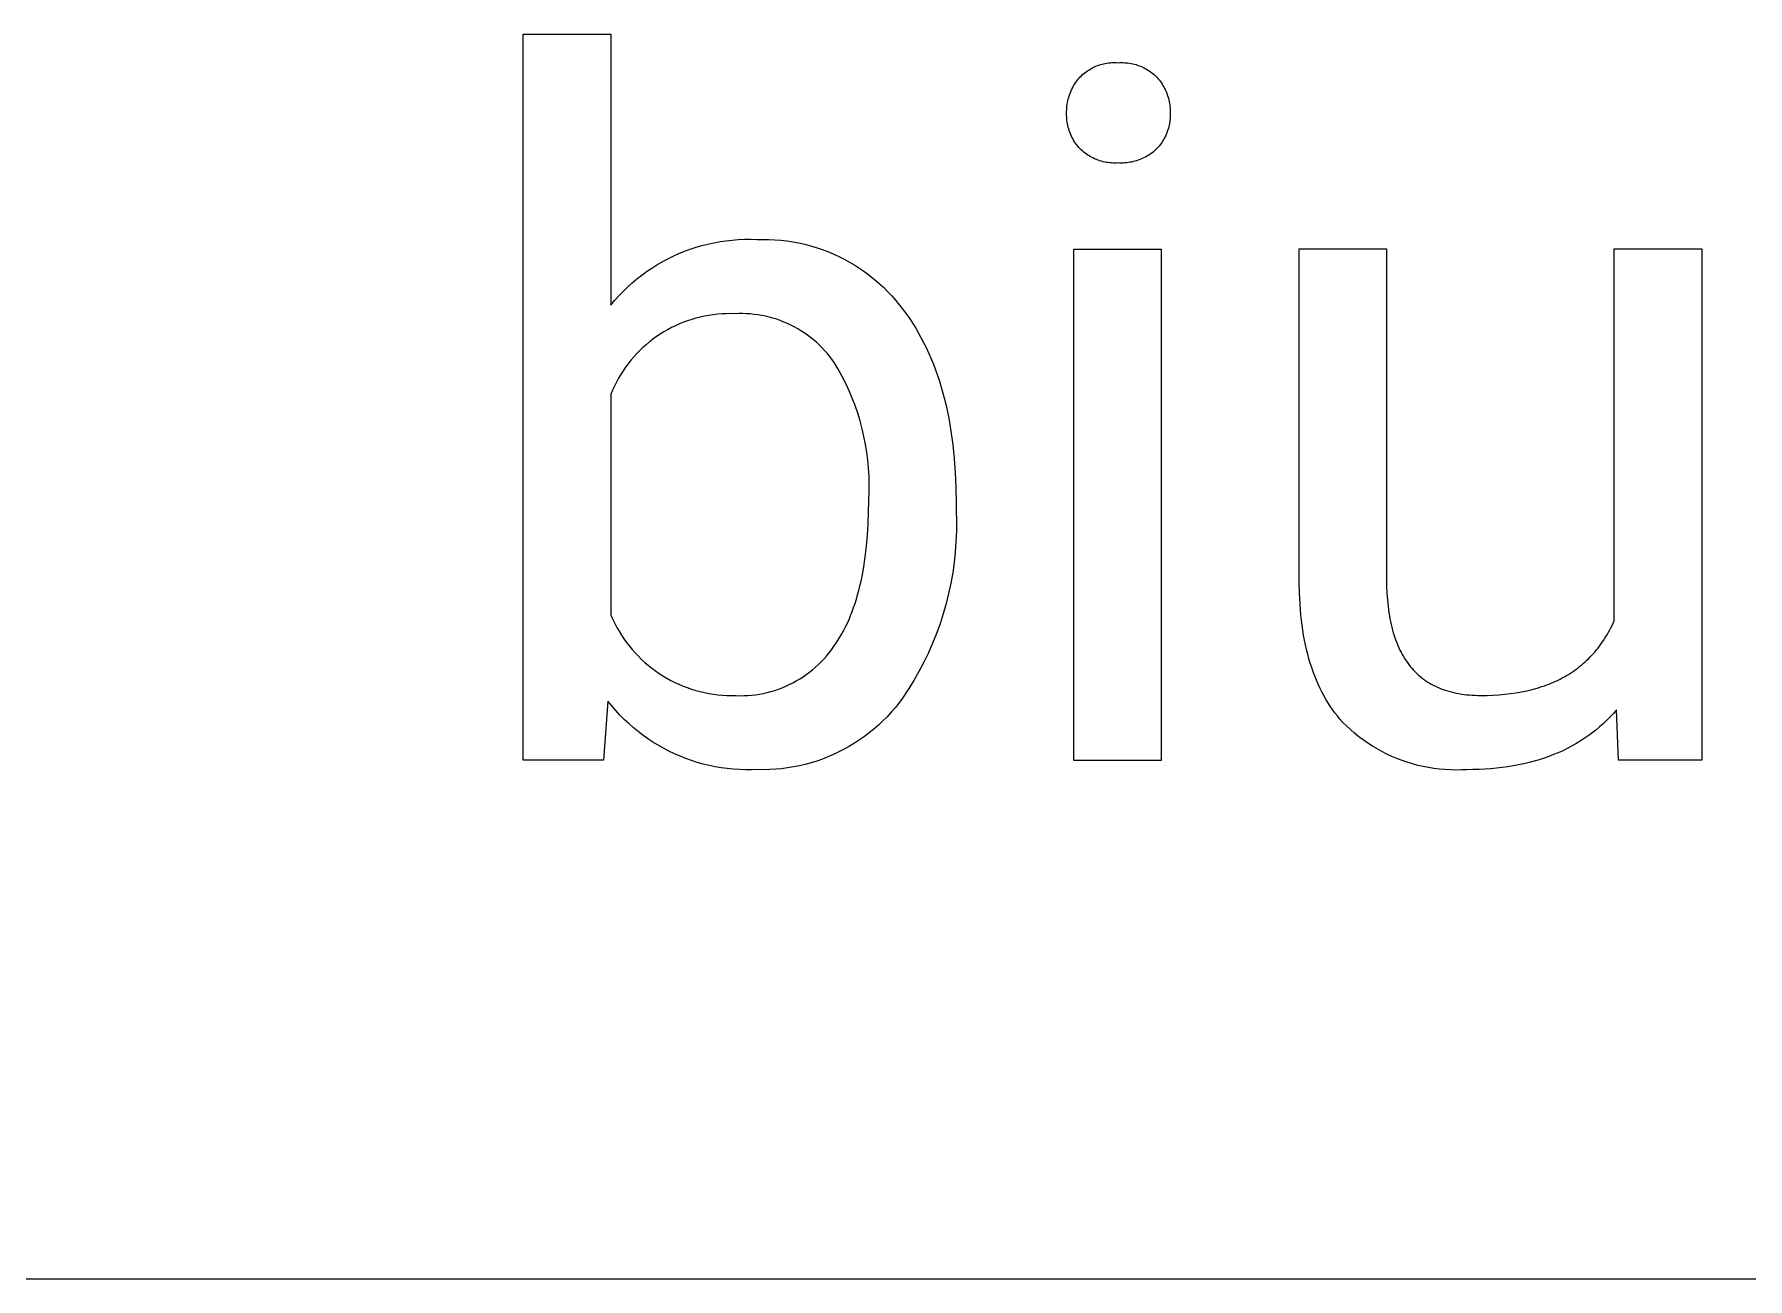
# Model space of a CAD drawing. Header units: millimetres. Extents: x -658 to 2773, y 81 to 2478.
# Drawn here: x 1633.2 to 1714.1, y 273.2 to 331.9 of the extents above; entities that cross this region are included whole.
import ezdxf

# ---------------------------------------------------------------- set-up
doc = ezdxf.new("R2010")
doc.units = ezdxf.units.MM
doc.header["$MEASUREMENT"] = 0
doc.layers.add('Domyślny', color=7, linetype='Continuous', true_color=0x000000)

msp = doc.modelspace()

# ---------------------------------------------------------------- linework, layer by layer
at = {"layer": 'Domyślny', "color": 18, "lineweight": 15, "true_color": 0x000000}
for p, q in [((1656.254, 297.657), (1656.254, 331.928)), ((1656.254, 331.928), (1660.389, 331.928)), ((1660.389, 331.928), (1660.389, 319.145)), ((1682.83, 330.153), (1682.892, 330.198)), ((1682.892, 330.198), (1682.956, 330.24)), ((1682.956, 330.24), (1683.021, 330.28)), ((1683.021, 330.28), (1683.088, 330.318)), ((1683.088, 330.318), (1683.156, 330.354)), ((1683.156, 330.354), (1683.225, 330.387)), ((1683.225, 330.387), (1683.296, 330.418)), ((1683.296, 330.418), (1683.367, 330.447)), ((1683.367, 330.447), (1683.439, 330.473)), ((1683.439, 330.473), (1683.512, 330.496)), ((1683.512, 330.496), (1683.586, 330.517)), ((1683.586, 330.517), (1683.661, 330.536)), ((1683.661, 330.536), (1683.736, 330.552)), ((1683.736, 330.552), (1683.811, 330.565)), ((1683.811, 330.565), (1683.887, 330.576)), ((1683.887, 330.576), (1683.964, 330.584)), ((1683.964, 330.584), (1684.04, 330.589)), ((1684.04, 330.589), (1684.117, 330.592)), ((1684.117, 330.592), (1684.194, 330.592)), ((1684.194, 330.592), (1684.27, 330.59)), ((1684.27, 330.59), (1684.347, 330.585)), ((1684.347, 330.585), (1684.424, 330.59)), ((1684.424, 330.59), (1684.502, 330.592)), ((1684.502, 330.592), (1684.579, 330.591)), ((1684.579, 330.591), (1684.657, 330.588)), ((1684.657, 330.588), (1684.734, 330.583)), ((1684.734, 330.583), (1684.811, 330.574)), ((1684.811, 330.574), (1684.888, 330.564)), ((1684.888, 330.564), (1684.964, 330.55)), ((1684.964, 330.55), (1685.04, 330.534)), ((1685.04, 330.534), (1685.116, 330.516)), ((1685.116, 330.516), (1685.19, 330.495)), ((1685.19, 330.495), (1685.264, 330.471)), ((1685.264, 330.471), (1685.337, 330.445)), ((1685.337, 330.445), (1685.409, 330.417)), ((1685.409, 330.417), (1685.48, 330.386)), ((1685.48, 330.386), (1685.55, 330.353)), ((1685.55, 330.353), (1685.619, 330.317)), ((1685.619, 330.317), (1685.687, 330.279)), ((1685.687, 330.279), (1685.753, 330.239)), ((1685.753, 330.239), (1685.818, 330.197)), ((1685.818, 330.197), (1685.882, 330.152)), ((1682.165, 329.341), (1682.204, 329.416)), ((1682.204, 329.416), (1682.245, 329.49)), ((1682.245, 329.49), (1682.289, 329.562)), ((1682.289, 329.562), (1682.335, 329.633)), ((1682.335, 329.633), (1682.383, 329.702)), ((1682.383, 329.702), (1682.434, 329.77)), ((1682.434, 329.77), (1682.487, 329.836)), ((1682.487, 329.836), (1682.542, 329.899)), ((1682.542, 329.899), (1682.596, 329.954)), ((1682.596, 329.954), (1682.652, 330.007)), ((1682.652, 330.007), (1682.709, 330.058)), ((1682.709, 330.058), (1682.769, 330.106)), ((1682.769, 330.106), (1682.83, 330.153)), ((1685.882, 330.152), (1685.944, 330.106)), ((1685.944, 330.106), (1686.004, 330.057)), ((1686.004, 330.057), (1686.063, 330.006)), ((1686.063, 330.006), (1686.12, 329.954)), ((1686.12, 329.954), (1686.175, 329.899)), ((1686.175, 329.899), (1686.228, 329.839)), ((1686.228, 329.839), (1686.28, 329.776)), ((1686.28, 329.776), (1686.329, 329.712)), ((1686.329, 329.712), (1686.376, 329.646)), ((1686.376, 329.646), (1686.421, 329.579)), ((1686.421, 329.579), (1686.464, 329.51)), ((1686.464, 329.51), (1686.504, 329.44)), ((1686.504, 329.44), (1686.542, 329.369)), ((1686.542, 329.369), (1686.577, 329.296)), ((1681.929, 328.534), (1681.94, 328.618)), ((1681.94, 328.618), (1681.954, 328.702)), ((1681.954, 328.702), (1681.971, 328.784)), ((1681.971, 328.784), (1681.99, 328.866)), ((1681.99, 328.866), (1682.013, 328.948)), ((1682.013, 328.948), (1682.038, 329.029)), ((1682.038, 329.029), (1682.066, 329.108)), ((1682.066, 329.108), (1682.096, 329.187)), ((1682.096, 329.187), (1682.13, 329.265)), ((1682.13, 329.265), (1682.165, 329.341)), ((1686.577, 329.296), (1686.61, 329.222)), ((1686.61, 329.222), (1686.641, 329.147)), ((1686.641, 329.147), (1686.669, 329.072)), ((1686.669, 329.072), (1686.694, 328.995)), ((1686.694, 328.995), (1686.717, 328.917)), ((1686.717, 328.917), (1686.737, 328.839)), ((1686.737, 328.839), (1686.755, 328.76)), ((1686.755, 328.76), (1686.77, 328.681)), ((1686.77, 328.681), (1686.782, 328.601)), ((1686.782, 328.601), (1686.792, 328.52)), ((1681.913, 328.282), (1681.916, 328.366)), ((1681.914, 328.197), (1681.913, 328.282)), ((1681.913, 328.114), (1681.914, 328.197)), ((1681.916, 328.031), (1681.913, 328.114)), ((1681.916, 328.366), (1681.921, 328.45)), ((1681.921, 327.948), (1681.916, 328.031)), ((1681.921, 328.45), (1681.929, 328.534)), ((1681.929, 327.866), (1681.921, 327.948)), ((1681.94, 327.783), (1681.929, 327.866)), ((1681.954, 327.702), (1681.94, 327.783)), ((1686.782, 327.801), (1686.77, 327.722)), ((1686.792, 327.88), (1686.782, 327.801)), ((1686.792, 328.52), (1686.799, 328.44)), ((1686.799, 327.959), (1686.792, 327.88)), ((1686.799, 328.44), (1686.803, 328.359)), ((1686.803, 328.038), (1686.799, 327.959)), ((1686.803, 328.359), (1686.804, 328.278)), ((1686.804, 328.278), (1686.803, 328.197)), ((1686.803, 328.197), (1686.804, 328.118)), ((1686.804, 328.118), (1686.803, 328.038)), ((1681.971, 327.62), (1681.954, 327.702)), ((1681.99, 327.54), (1681.971, 327.62)), ((1682.013, 327.46), (1681.99, 327.54)), ((1682.038, 327.38), (1682.013, 327.46)), ((1682.066, 327.302), (1682.038, 327.38)), ((1682.097, 327.225), (1682.066, 327.302)), ((1682.13, 327.149), (1682.097, 327.225)), ((1682.166, 327.074), (1682.13, 327.149)), ((1682.204, 327.001), (1682.166, 327.074)), ((1682.245, 326.928), (1682.204, 327.001)), ((1682.289, 326.858), (1682.245, 326.928)), ((1686.503, 326.977), (1686.463, 326.908)), ((1686.541, 327.047), (1686.503, 326.977)), ((1686.577, 327.118), (1686.541, 327.047)), ((1686.61, 327.19), (1686.577, 327.118)), ((1686.64, 327.264), (1686.61, 327.19)), ((1686.668, 327.338), (1686.64, 327.264)), ((1686.694, 327.414), (1686.668, 327.338)), ((1686.717, 327.49), (1686.694, 327.414)), ((1686.737, 327.567), (1686.717, 327.49)), ((1686.755, 327.644), (1686.737, 327.567)), ((1686.77, 327.722), (1686.755, 327.644)), ((1682.335, 326.789), (1682.289, 326.858)), ((1682.383, 326.721), (1682.335, 326.789)), ((1682.434, 326.655), (1682.383, 326.721)), ((1682.487, 326.591), (1682.434, 326.655)), ((1682.542, 326.529), (1682.487, 326.591)), ((1682.599, 326.474), (1682.542, 326.529)), ((1682.658, 326.421), (1682.599, 326.474)), ((1682.719, 326.369), (1682.658, 326.421)), ((1682.781, 326.32), (1682.719, 326.369)), ((1682.845, 326.273), (1682.781, 326.32)), ((1682.911, 326.228), (1682.845, 326.273)), ((1682.978, 326.186), (1682.911, 326.228)), ((1683.047, 326.146), (1682.978, 326.186)), ((1683.117, 326.108), (1683.047, 326.146)), ((1685.661, 326.147), (1685.59, 326.109)), ((1685.731, 326.187), (1685.661, 326.147)), ((1685.799, 326.229), (1685.731, 326.187)), ((1685.866, 326.274), (1685.799, 326.229)), ((1685.931, 326.321), (1685.866, 326.274)), ((1685.995, 326.37), (1685.931, 326.321)), ((1686.056, 326.421), (1685.995, 326.37)), ((1686.117, 326.474), (1686.056, 326.421)), ((1686.175, 326.529), (1686.117, 326.474)), ((1686.228, 326.588), (1686.175, 326.529)), ((1686.279, 326.649), (1686.228, 326.588)), ((1686.329, 326.712), (1686.279, 326.649)), ((1686.376, 326.776), (1686.329, 326.712)), ((1686.421, 326.841), (1686.376, 326.776)), ((1686.463, 326.908), (1686.421, 326.841)), ((1683.188, 326.073), (1683.117, 326.108)), ((1683.26, 326.04), (1683.188, 326.073)), ((1683.334, 326.009), (1683.26, 326.04)), ((1683.408, 325.982), (1683.334, 326.009)), ((1683.484, 325.956), (1683.408, 325.982)), ((1683.56, 325.934), (1683.484, 325.956)), ((1683.637, 325.914), (1683.56, 325.934)), ((1683.714, 325.897), (1683.637, 325.914)), ((1683.793, 325.882), (1683.714, 325.897)), ((1683.871, 325.87), (1683.793, 325.882)), ((1683.95, 325.861), (1683.871, 325.87)), ((1684.029, 325.854), (1683.95, 325.861)), ((1684.109, 325.85), (1684.029, 325.854)), ((1684.188, 325.849), (1684.109, 325.85)), ((1684.268, 325.851), (1684.188, 325.849)), ((1684.347, 325.855), (1684.268, 325.851)), ((1684.427, 325.851), (1684.347, 325.855)), ((1684.507, 325.85), (1684.427, 325.851)), ((1684.588, 325.851), (1684.507, 325.85)), ((1684.668, 325.855), (1684.588, 325.851)), ((1684.748, 325.862), (1684.668, 325.855)), ((1684.828, 325.871), (1684.748, 325.862)), ((1684.907, 325.883), (1684.828, 325.871)), ((1684.986, 325.898), (1684.907, 325.883)), ((1685.064, 325.915), (1684.986, 325.898)), ((1685.142, 325.935), (1685.064, 325.915)), ((1685.219, 325.958), (1685.142, 325.935)), ((1685.295, 325.983), (1685.219, 325.958)), ((1685.371, 326.011), (1685.295, 325.983)), ((1685.445, 326.041), (1685.371, 326.011)), ((1685.518, 326.074), (1685.445, 326.041)), ((1685.59, 326.109), (1685.518, 326.074)), ((1664.973, 322.027), (1665.257, 322.088)), ((1665.257, 322.088), (1665.543, 322.14)), ((1665.543, 322.14), (1665.83, 322.182)), ((1665.83, 322.182), (1666.118, 322.214)), ((1666.118, 322.214), (1666.408, 322.236)), ((1666.408, 322.236), (1666.697, 322.248)), ((1666.697, 322.248), (1666.988, 322.249)), ((1666.988, 322.249), (1667.278, 322.241)), ((1667.278, 322.241), (1667.563, 322.247)), ((1667.563, 322.247), (1667.848, 322.243)), ((1667.848, 322.243), (1668.134, 322.23)), ((1668.134, 322.23), (1668.418, 322.206)), ((1668.418, 322.206), (1668.701, 322.173)), ((1668.701, 322.173), (1668.983, 322.13)), ((1668.983, 322.13), (1669.264, 322.076)), ((1669.264, 322.076), (1669.542, 322.014)), ((1662.816, 321.189), (1663.072, 321.326)), ((1663.072, 321.326), (1663.332, 321.454)), ((1663.332, 321.454), (1663.597, 321.573)), ((1663.597, 321.573), (1663.866, 321.683)), ((1663.866, 321.683), (1664.138, 321.783)), ((1664.138, 321.783), (1664.414, 321.874)), ((1664.414, 321.874), (1664.692, 321.955)), ((1664.692, 321.955), (1664.973, 322.027)), ((1669.542, 322.014), (1669.818, 321.941)), ((1669.818, 321.941), (1670.092, 321.859)), ((1670.092, 321.859), (1670.362, 321.768)), ((1670.362, 321.768), (1670.629, 321.667)), ((1670.629, 321.667), (1670.892, 321.557)), ((1670.892, 321.557), (1671.152, 321.438)), ((1671.152, 321.438), (1671.407, 321.31)), ((1671.407, 321.31), (1671.657, 321.173)), ((1682.256, 297.65), (1682.256, 321.789)), ((1682.256, 321.789), (1686.38, 321.789)), ((1686.38, 321.789), (1686.38, 297.65)), ((1692.899, 306.086), (1692.899, 321.793)), ((1692.899, 321.793), (1697.023, 321.793)), ((1697.023, 321.793), (1697.023, 306.2)), ((1707.772, 304.235), (1707.772, 321.793)), ((1707.772, 321.793), (1711.908, 321.793)), ((1711.908, 321.793), (1711.908, 297.655)), ((1661.617, 320.376), (1661.845, 320.555)), ((1661.845, 320.555), (1662.079, 320.726)), ((1662.079, 320.726), (1662.319, 320.889)), ((1662.319, 320.889), (1662.565, 321.043)), ((1662.565, 321.043), (1662.816, 321.189)), ((1671.657, 321.173), (1671.903, 321.028)), ((1671.903, 321.028), (1672.143, 320.874)), ((1672.143, 320.874), (1672.378, 320.712)), ((1672.378, 320.712), (1672.607, 320.542)), ((1672.607, 320.542), (1672.83, 320.364)), ((1660.77, 319.583), (1660.971, 319.792)), ((1660.971, 319.792), (1661.179, 319.994)), ((1661.179, 319.994), (1661.395, 320.189)), ((1661.395, 320.189), (1661.617, 320.376)), ((1672.83, 320.364), (1673.047, 320.178)), ((1673.047, 320.178), (1673.257, 319.985)), ((1673.257, 319.985), (1673.461, 319.785)), ((1673.461, 319.785), (1673.657, 319.578)), ((1660.389, 319.145), (1660.576, 319.368)), ((1660.576, 319.368), (1660.77, 319.583)), ((1673.657, 319.578), (1673.846, 319.364)), ((1673.846, 319.364), (1674.027, 319.143)), ((1674.027, 319.143), (1674.201, 318.917)), ((1674.201, 318.917), (1674.354, 318.708)), ((1663.253, 318.079), (1663.071, 317.982)), ((1663.439, 318.17), (1663.253, 318.079)), ((1663.628, 318.255), (1663.439, 318.17)), ((1663.819, 318.332), (1663.628, 318.255)), ((1664.013, 318.404), (1663.819, 318.332)), ((1664.21, 318.468), (1664.013, 318.404)), ((1664.408, 318.526), (1664.21, 318.468)), ((1664.608, 318.577), (1664.408, 318.526)), ((1664.81, 318.621), (1664.608, 318.577)), ((1665.014, 318.658), (1664.81, 318.621)), ((1665.218, 318.689), (1665.014, 318.658)), ((1665.424, 318.712), (1665.218, 318.689)), ((1665.63, 318.728), (1665.424, 318.712)), ((1665.836, 318.737), (1665.63, 318.728)), ((1666.043, 318.739), (1665.836, 318.737)), ((1666.25, 318.734), (1666.043, 318.739)), ((1666.431, 318.741), (1666.25, 318.734)), ((1666.613, 318.741), (1666.431, 318.741)), ((1666.794, 318.736), (1666.613, 318.741)), ((1666.976, 318.724), (1666.794, 318.736)), ((1667.156, 318.706), (1666.976, 318.724)), ((1667.336, 318.682), (1667.156, 318.706)), ((1667.516, 318.652), (1667.336, 318.682)), ((1667.694, 318.616), (1667.516, 318.652)), ((1667.87, 318.573), (1667.694, 318.616)), ((1668.045, 318.525), (1667.87, 318.573)), ((1668.219, 318.471), (1668.045, 318.525)), ((1668.39, 318.411), (1668.219, 318.471)), ((1668.559, 318.345), (1668.39, 318.411)), ((1668.726, 318.274), (1668.559, 318.345)), ((1668.891, 318.196), (1668.726, 318.274)), ((1669.053, 318.114), (1668.891, 318.196)), ((1669.211, 318.026), (1669.053, 318.114)), ((1674.354, 318.708), (1674.503, 318.493)), ((1674.503, 318.493), (1674.647, 318.275)), ((1674.647, 318.275), (1674.786, 318.051)), ((1674.786, 318.051), (1674.92, 317.822)), ((1662.055, 317.274), (1661.901, 317.137)), ((1662.214, 317.407), (1662.055, 317.274)), ((1662.377, 317.533), (1662.214, 317.407)), ((1662.545, 317.654), (1662.377, 317.533)), ((1662.716, 317.77), (1662.545, 317.654)), ((1662.892, 317.879), (1662.716, 317.77)), ((1663.071, 317.982), (1662.892, 317.879)), ((1669.367, 317.932), (1669.211, 318.026)), ((1669.52, 317.833), (1669.367, 317.932)), ((1669.669, 317.729), (1669.52, 317.833)), ((1669.814, 317.62), (1669.669, 317.729)), ((1669.956, 317.507), (1669.814, 317.62)), ((1670.093, 317.388), (1669.956, 317.507)), ((1670.227, 317.265), (1670.093, 317.388)), ((1670.356, 317.137), (1670.227, 317.265)), ((1674.92, 317.822), (1675.05, 317.589)), ((1675.05, 317.589), (1675.174, 317.35)), ((1675.174, 317.35), (1675.293, 317.107)), ((1661.333, 316.536), (1661.205, 316.374)), ((1661.467, 316.693), (1661.333, 316.536)), ((1661.607, 316.846), (1661.467, 316.693)), ((1661.751, 316.994), (1661.607, 316.846)), ((1661.901, 317.137), (1661.751, 316.994)), ((1670.481, 317.006), (1670.356, 317.137)), ((1670.601, 316.869), (1670.481, 317.006)), ((1670.717, 316.729), (1670.601, 316.869)), ((1670.828, 316.585), (1670.717, 316.729)), ((1670.933, 316.438), (1670.828, 316.585)), ((1671.127, 316.112), (1670.933, 316.438)), ((1675.293, 317.107), (1675.408, 316.859)), ((1675.408, 316.859), (1675.517, 316.606)), ((1675.517, 316.606), (1675.622, 316.348)), ((1660.748, 315.686), (1660.649, 315.504)), ((1660.853, 315.864), (1660.748, 315.686)), ((1660.964, 316.038), (1660.853, 315.864)), ((1661.082, 316.208), (1660.964, 316.038)), ((1661.205, 316.374), (1661.082, 316.208)), ((1671.31, 315.78), (1671.127, 316.112)), ((1671.481, 315.442), (1671.31, 315.78)), ((1675.622, 316.348), (1675.721, 316.085)), ((1675.721, 316.085), (1675.816, 315.817)), ((1675.816, 315.817), (1675.906, 315.545)), ((1660.469, 315.132), (1660.389, 314.941)), ((1660.389, 314.941), (1660.389, 304.5)), ((1660.556, 315.32), (1660.469, 315.132)), ((1660.649, 315.504), (1660.556, 315.32)), ((1671.641, 315.099), (1671.481, 315.442)), ((1671.789, 314.75), (1671.641, 315.099)), ((1675.906, 315.545), (1675.991, 315.268)), ((1675.991, 315.268), (1676.071, 314.985)), ((1676.071, 314.985), (1676.146, 314.698)), ((1671.924, 314.396), (1671.789, 314.75)), ((1672.048, 314.037), (1671.924, 314.396)), ((1672.159, 313.675), (1672.048, 314.037)), ((1676.146, 314.698), (1676.217, 314.407)), ((1676.217, 314.407), (1676.282, 314.11)), ((1676.282, 314.11), (1676.343, 313.808)), ((1672.257, 313.309), (1672.159, 313.675)), ((1672.343, 312.94), (1672.257, 313.309)), ((1676.343, 313.808), (1676.398, 313.502)), ((1676.398, 313.502), (1676.449, 313.191)), ((1676.449, 313.191), (1676.536, 312.553)), ((1672.416, 312.568), (1672.343, 312.94)), ((1672.477, 312.194), (1672.416, 312.568)), ((1676.536, 312.553), (1676.604, 311.897)), ((1672.524, 311.818), (1672.477, 312.194)), ((1672.559, 311.441), (1672.524, 311.818)), ((1676.604, 311.897), (1676.652, 311.221)), ((1672.58, 311.063), (1672.559, 311.441)), ((1672.589, 310.684), (1672.58, 311.063)), ((1676.652, 311.221), (1676.681, 310.526)), ((1672.567, 309.926), (1672.584, 310.305)), ((1672.584, 310.305), (1672.589, 310.684)), ((1676.681, 310.526), (1676.691, 309.812)), ((1672.541, 308.806), (1672.56, 309.357)), ((1672.56, 309.357), (1672.567, 309.926)), ((1676.691, 309.812), (1676.691, 309.458)), ((1676.691, 309.458), (1676.707, 308.963)), ((1672.509, 308.274), (1672.541, 308.806)), ((1676.706, 308.469), (1676.688, 307.974)), ((1676.707, 308.963), (1676.706, 308.469)), ((1672.406, 307.265), (1672.464, 307.76)), ((1672.464, 307.76), (1672.509, 308.274)), ((1676.688, 307.974), (1676.652, 307.481)), ((1672.251, 306.329), (1672.335, 306.788)), ((1672.335, 306.788), (1672.406, 307.265)), ((1676.6, 306.989), (1676.531, 306.499)), ((1676.652, 307.481), (1676.6, 306.989)), ((1672.154, 305.888), (1672.204, 306.106)), ((1672.204, 306.106), (1672.251, 306.329)), ((1676.445, 306.012), (1676.342, 305.528)), ((1676.531, 306.499), (1676.445, 306.012)), ((1692.909, 305.546), (1692.899, 306.086)), ((1697.023, 306.2), (1697.027, 305.862)), ((1671.922, 305.061), (1671.985, 305.261)), ((1671.985, 305.261), (1672.044, 305.465)), ((1672.044, 305.465), (1672.101, 305.674)), ((1672.101, 305.674), (1672.154, 305.888)), ((1676.342, 305.528), (1676.223, 305.048)), ((1692.935, 305.023), (1692.909, 305.546)), ((1697.027, 305.862), (1697.04, 305.536)), ((1697.04, 305.536), (1697.062, 305.22)), ((1697.062, 305.22), (1697.093, 304.915)), ((1660.389, 304.5), (1660.476, 304.306)), ((1660.476, 304.306), (1660.57, 304.114)), ((1671.557, 304.13), (1671.637, 304.307)), ((1671.637, 304.307), (1671.713, 304.489)), ((1671.713, 304.489), (1671.786, 304.675)), ((1671.786, 304.675), (1671.855, 304.866)), ((1671.855, 304.866), (1671.922, 305.061)), ((1676.087, 304.573), (1675.935, 304.102)), ((1676.223, 305.048), (1676.087, 304.573)), ((1692.976, 304.516), (1692.935, 305.023)), ((1693.003, 304.27), (1692.976, 304.516)), ((1697.093, 304.915), (1697.132, 304.62)), ((1697.132, 304.62), (1697.155, 304.477)), ((1697.155, 304.477), (1697.18, 304.336)), ((1697.18, 304.336), (1697.208, 304.198)), ((1660.57, 304.114), (1660.67, 303.926)), ((1660.67, 303.926), (1660.776, 303.742)), ((1660.776, 303.742), (1660.889, 303.561)), ((1660.889, 303.561), (1661.007, 303.384)), ((1671.112, 303.311), (1671.207, 303.466)), ((1671.207, 303.466), (1671.3, 303.625)), ((1671.3, 303.625), (1671.389, 303.789)), ((1671.389, 303.789), (1671.475, 303.957)), ((1671.475, 303.957), (1671.557, 304.13)), ((1675.766, 303.637), (1675.582, 303.178)), ((1675.935, 304.102), (1675.766, 303.637)), ((1693.034, 304.027), (1693.003, 304.27)), ((1693.068, 303.789), (1693.034, 304.027)), ((1693.107, 303.554), (1693.068, 303.789)), ((1693.149, 303.324), (1693.107, 303.554)), ((1697.208, 304.198), (1697.237, 304.063)), ((1697.237, 304.063), (1697.269, 303.931)), ((1697.269, 303.931), (1697.303, 303.801)), ((1697.303, 303.801), (1697.339, 303.674)), ((1697.339, 303.674), (1697.377, 303.549)), ((1697.377, 303.549), (1697.418, 303.427)), ((1707.333, 303.411), (1707.394, 303.508)), ((1707.394, 303.508), (1707.452, 303.607)), ((1707.452, 303.607), (1707.51, 303.707)), ((1707.51, 303.707), (1707.565, 303.809)), ((1707.565, 303.809), (1707.619, 303.913)), ((1707.619, 303.913), (1707.672, 304.019)), ((1707.672, 304.019), (1707.723, 304.126)), ((1707.723, 304.126), (1707.772, 304.235)), ((1661.007, 303.384), (1661.132, 303.212)), ((1661.132, 303.212), (1661.263, 303.044)), ((1661.263, 303.044), (1661.399, 302.88)), ((1661.399, 302.88), (1661.54, 302.721)), ((1661.54, 302.721), (1661.687, 302.567)), ((1670.571, 302.573), (1670.689, 302.716)), ((1670.689, 302.716), (1670.803, 302.864)), ((1670.803, 302.864), (1670.91, 303.015)), ((1670.91, 303.015), (1671.013, 303.161)), ((1671.013, 303.161), (1671.112, 303.311)), ((1675.382, 302.726), (1675.166, 302.28)), ((1675.582, 303.178), (1675.382, 302.726)), ((1693.195, 303.099), (1693.149, 303.324)), ((1693.246, 302.877), (1693.195, 303.099)), ((1693.3, 302.659), (1693.246, 302.877)), ((1693.358, 302.446), (1693.3, 302.659)), ((1697.418, 303.427), (1697.46, 303.308)), ((1697.46, 303.308), (1697.505, 303.192)), ((1697.505, 303.192), (1697.552, 303.078)), ((1697.552, 303.078), (1697.601, 302.967)), ((1697.601, 302.967), (1697.652, 302.858)), ((1697.652, 302.858), (1697.706, 302.753)), ((1697.706, 302.753), (1697.761, 302.65)), ((1706.721, 302.616), (1706.795, 302.697)), ((1706.795, 302.697), (1706.868, 302.78)), ((1706.868, 302.78), (1706.939, 302.865)), ((1706.939, 302.865), (1707.009, 302.952)), ((1707.009, 302.952), (1707.077, 303.041)), ((1707.077, 303.041), (1707.143, 303.131)), ((1707.143, 303.131), (1707.208, 303.223)), ((1707.208, 303.223), (1707.271, 303.316)), ((1707.271, 303.316), (1707.333, 303.411)), ((1661.687, 302.567), (1661.839, 302.418)), ((1661.839, 302.418), (1661.996, 302.274)), ((1661.996, 302.274), (1662.158, 302.136)), ((1662.158, 302.136), (1662.325, 302.003)), ((1662.325, 302.003), (1662.496, 301.876)), ((1662.496, 301.876), (1662.671, 301.755)), ((1669.765, 301.807), (1669.91, 301.923)), ((1669.91, 301.923), (1670.051, 302.044)), ((1670.051, 302.044), (1670.188, 302.169)), ((1670.188, 302.169), (1670.32, 302.299)), ((1670.32, 302.299), (1670.448, 302.434)), ((1670.448, 302.434), (1670.571, 302.573)), ((1674.936, 301.843), (1674.69, 301.414)), ((1675.166, 302.28), (1674.936, 301.843)), ((1693.42, 302.237), (1693.358, 302.446)), ((1693.486, 302.032), (1693.42, 302.237)), ((1693.556, 301.832), (1693.486, 302.032)), ((1697.761, 302.65), (1697.819, 302.549)), ((1697.819, 302.549), (1697.879, 302.451)), ((1697.879, 302.451), (1697.941, 302.356)), ((1697.941, 302.356), (1698.006, 302.264)), ((1698.006, 302.264), (1698.072, 302.174)), ((1698.072, 302.174), (1698.141, 302.087)), ((1698.141, 302.087), (1698.212, 302.003)), ((1698.212, 302.003), (1698.285, 301.921)), ((1698.285, 301.921), (1698.36, 301.842)), ((1705.803, 301.831), (1705.894, 301.894)), ((1705.894, 301.894), (1705.984, 301.958)), ((1705.984, 301.958), (1706.072, 302.025)), ((1706.072, 302.025), (1706.158, 302.093)), ((1706.158, 302.093), (1706.243, 302.162)), ((1706.243, 302.162), (1706.327, 302.233)), ((1706.327, 302.233), (1706.409, 302.306)), ((1706.409, 302.306), (1706.489, 302.381)), ((1706.489, 302.381), (1706.568, 302.458)), ((1706.568, 302.458), (1706.645, 302.536)), ((1706.645, 302.536), (1706.721, 302.616)), ((1662.671, 301.755), (1662.85, 301.64)), ((1662.85, 301.64), (1663.033, 301.531)), ((1663.033, 301.531), (1663.219, 301.428)), ((1663.219, 301.428), (1663.409, 301.332)), ((1663.409, 301.332), (1663.602, 301.242)), ((1663.602, 301.242), (1663.799, 301.159)), ((1663.799, 301.159), (1663.997, 301.083)), ((1663.997, 301.083), (1664.199, 301.014)), ((1668.303, 301.012), (1668.477, 301.077)), ((1668.477, 301.077), (1668.648, 301.148)), ((1668.648, 301.148), (1668.817, 301.225)), ((1668.817, 301.225), (1668.983, 301.309)), ((1668.983, 301.309), (1669.146, 301.397)), ((1669.146, 301.397), (1669.306, 301.492)), ((1669.306, 301.492), (1669.463, 301.592)), ((1669.463, 301.592), (1669.615, 301.697)), ((1669.615, 301.697), (1669.765, 301.807)), ((1674.69, 301.414), (1674.43, 300.993)), ((1693.63, 301.635), (1693.556, 301.832)), ((1693.707, 301.443), (1693.63, 301.635)), ((1693.789, 301.255), (1693.707, 301.443)), ((1693.874, 301.071), (1693.789, 301.255)), ((1693.964, 300.891), (1693.874, 301.071)), ((1698.36, 301.842), (1698.437, 301.766)), ((1698.437, 301.766), (1698.517, 301.692)), ((1698.517, 301.692), (1698.598, 301.621)), ((1698.598, 301.621), (1698.682, 301.553)), ((1698.682, 301.553), (1698.768, 301.488)), ((1698.768, 301.488), (1698.856, 301.425)), ((1698.856, 301.425), (1698.947, 301.364)), ((1698.947, 301.364), (1699.039, 301.307)), ((1699.039, 301.307), (1699.134, 301.252)), ((1699.134, 301.252), (1699.23, 301.2)), ((1699.23, 301.2), (1699.329, 301.15)), ((1699.329, 301.15), (1699.43, 301.103)), ((1699.43, 301.103), (1699.534, 301.059)), ((1699.534, 301.059), (1699.639, 301.018)), ((1703.894, 300.995), (1704.131, 301.061)), ((1704.131, 301.061), (1704.362, 301.133)), ((1704.362, 301.133), (1704.475, 301.172)), ((1704.475, 301.172), (1704.586, 301.212)), ((1704.586, 301.212), (1704.696, 301.254)), ((1704.696, 301.254), (1704.804, 301.298)), ((1704.804, 301.298), (1704.911, 301.344)), ((1704.911, 301.344), (1705.017, 301.391)), ((1705.017, 301.391), (1705.12, 301.44)), ((1705.12, 301.44), (1705.222, 301.491)), ((1705.222, 301.491), (1705.323, 301.543)), ((1705.323, 301.543), (1705.422, 301.597)), ((1705.422, 301.597), (1705.52, 301.653)), ((1705.52, 301.653), (1705.615, 301.711)), ((1705.615, 301.711), (1705.71, 301.77)), ((1705.71, 301.77), (1705.803, 301.831)), ((1660.252, 300.445), (1660.047, 297.657)), ((1660.433, 300.22), (1660.252, 300.445)), ((1664.199, 301.014), (1664.402, 300.951)), ((1664.402, 300.951), (1664.608, 300.895)), ((1664.608, 300.895), (1664.815, 300.847)), ((1664.815, 300.847), (1665.024, 300.805)), ((1665.024, 300.805), (1665.234, 300.771)), ((1665.234, 300.771), (1665.445, 300.744)), ((1665.445, 300.744), (1665.657, 300.724)), ((1665.657, 300.724), (1665.87, 300.711)), ((1665.87, 300.711), (1666.082, 300.706)), ((1666.082, 300.706), (1666.295, 300.707)), ((1666.295, 300.707), (1666.481, 300.703)), ((1666.481, 300.703), (1666.667, 300.705)), ((1666.667, 300.705), (1666.852, 300.714)), ((1666.852, 300.714), (1667.037, 300.729)), ((1667.037, 300.729), (1667.222, 300.75)), ((1667.222, 300.75), (1667.405, 300.778)), ((1667.405, 300.778), (1667.588, 300.812)), ((1667.588, 300.812), (1667.769, 300.853)), ((1667.769, 300.853), (1667.949, 300.899)), ((1667.949, 300.899), (1668.127, 300.952)), ((1668.127, 300.952), (1668.303, 301.012)), ((1673.985, 300.355), (1673.808, 300.134)), ((1674.155, 300.582), (1673.985, 300.355)), ((1674.43, 300.993), (1674.155, 300.582)), ((1694.057, 300.715), (1693.964, 300.891)), ((1694.154, 300.544), (1694.057, 300.715)), ((1694.255, 300.376), (1694.154, 300.544)), ((1694.36, 300.213), (1694.255, 300.376)), ((1699.639, 301.018), (1699.747, 300.979)), ((1699.747, 300.979), (1699.856, 300.943)), ((1699.856, 300.943), (1699.968, 300.909)), ((1699.968, 300.909), (1700.082, 300.878)), ((1700.082, 300.878), (1700.198, 300.85)), ((1700.198, 300.85), (1700.317, 300.825)), ((1700.317, 300.825), (1700.437, 300.802)), ((1700.437, 300.802), (1700.56, 300.782)), ((1700.56, 300.782), (1700.684, 300.765)), ((1700.684, 300.765), (1700.811, 300.75)), ((1700.811, 300.75), (1700.94, 300.738)), ((1700.94, 300.738), (1701.072, 300.728)), ((1701.072, 300.728), (1701.205, 300.722)), ((1701.205, 300.722), (1701.34, 300.718)), ((1701.34, 300.718), (1701.478, 300.716)), ((1701.478, 300.716), (1701.772, 300.72)), ((1701.772, 300.72), (1702.059, 300.73)), ((1702.059, 300.73), (1702.34, 300.747)), ((1702.34, 300.747), (1702.614, 300.772)), ((1702.614, 300.772), (1702.883, 300.803)), ((1702.883, 300.803), (1703.145, 300.84)), ((1703.145, 300.84), (1703.401, 300.885)), ((1703.401, 300.885), (1703.65, 300.937)), ((1703.65, 300.937), (1703.894, 300.995)), ((1660.622, 300.001), (1660.433, 300.22)), ((1660.818, 299.79), (1660.622, 300.001)), ((1661.022, 299.585), (1660.818, 299.79)), ((1661.232, 299.387), (1661.022, 299.585)), ((1673.231, 299.511), (1673.025, 299.317)), ((1673.431, 299.712), (1673.231, 299.511)), ((1673.623, 299.92), (1673.431, 299.712)), ((1673.808, 300.134), (1673.623, 299.92)), ((1694.469, 300.054), (1694.36, 300.213)), ((1694.582, 299.899), (1694.469, 300.054)), ((1694.699, 299.749), (1694.582, 299.899)), ((1694.819, 299.602), (1694.699, 299.749)), ((1694.944, 299.46), (1694.819, 299.602)), ((1695.128, 299.277), (1694.944, 299.46)), ((1707.414, 299.537), (1707.248, 299.38)), ((1707.576, 299.7), (1707.414, 299.537)), ((1707.734, 299.868), (1707.576, 299.7)), ((1707.887, 300.042), (1707.734, 299.868)), ((1707.978, 297.655), (1707.887, 300.042)), ((1661.449, 299.196), (1661.232, 299.387)), ((1661.672, 299.013), (1661.449, 299.196)), ((1661.901, 298.838), (1661.672, 299.013)), ((1662.137, 298.671), (1661.901, 298.838)), ((1662.378, 298.512), (1662.137, 298.671)), ((1672.136, 298.616), (1671.899, 298.461)), ((1672.367, 298.78), (1672.136, 298.616)), ((1672.593, 298.951), (1672.367, 298.78)), ((1672.812, 299.13), (1672.593, 298.951)), ((1673.025, 299.317), (1672.812, 299.13)), ((1695.318, 299.1), (1695.128, 299.277)), ((1695.514, 298.93), (1695.318, 299.1)), ((1695.716, 298.767), (1695.514, 298.93)), ((1695.924, 298.612), (1695.716, 298.767)), ((1696.137, 298.463), (1695.924, 298.612)), ((1706.351, 298.675), (1706.159, 298.55)), ((1706.539, 298.805), (1706.351, 298.675)), ((1706.723, 298.94), (1706.539, 298.805)), ((1706.902, 299.081), (1706.723, 298.94)), ((1707.077, 299.228), (1706.902, 299.081)), ((1707.248, 299.38), (1707.077, 299.228)), ((1662.624, 298.361), (1662.378, 298.512)), ((1662.875, 298.219), (1662.624, 298.361)), ((1663.131, 298.086), (1662.875, 298.219)), ((1663.392, 297.961), (1663.131, 298.086)), ((1663.656, 297.846), (1663.392, 297.961)), ((1663.924, 297.74), (1663.656, 297.846)), ((1670.642, 297.814), (1670.379, 297.711)), ((1670.903, 297.925), (1670.642, 297.814)), ((1671.159, 298.046), (1670.903, 297.925)), ((1671.41, 298.176), (1671.159, 298.046)), ((1671.657, 298.314), (1671.41, 298.176)), ((1671.899, 298.461), (1671.657, 298.314)), ((1696.355, 298.322), (1696.137, 298.463)), ((1696.578, 298.189), (1696.355, 298.322)), ((1696.805, 298.063), (1696.578, 298.189)), ((1697.036, 297.946), (1696.805, 298.063)), ((1697.272, 297.836), (1697.036, 297.946)), ((1697.511, 297.735), (1697.272, 297.836)), ((1704.689, 297.833), (1704.462, 297.753)), ((1704.912, 297.919), (1704.689, 297.833)), ((1705.131, 298.01), (1704.912, 297.919)), ((1705.345, 298.107), (1705.131, 298.01)), ((1705.555, 298.21), (1705.345, 298.107)), ((1705.761, 298.318), (1705.555, 298.21)), ((1705.962, 298.431), (1705.761, 298.318)), ((1706.159, 298.55), (1705.962, 298.431)), ((1660.047, 297.657), (1656.254, 297.657)), ((1664.196, 297.642), (1663.924, 297.74)), ((1664.471, 297.555), (1664.196, 297.642)), ((1664.749, 297.477), (1664.471, 297.555)), ((1665.03, 297.408), (1664.749, 297.477)), ((1665.312, 297.349), (1665.03, 297.408)), ((1665.597, 297.3), (1665.312, 297.349)), ((1665.883, 297.26), (1665.597, 297.3)), ((1666.17, 297.231), (1665.883, 297.26)), ((1666.458, 297.211), (1666.17, 297.231)), ((1666.746, 297.201), (1666.458, 297.211)), ((1667.035, 297.202), (1666.746, 297.201)), ((1667.323, 297.212), (1667.035, 297.202)), ((1667.607, 297.208), (1667.323, 297.212)), ((1667.89, 297.215), (1667.607, 297.208)), ((1668.172, 297.231), (1667.89, 297.215)), ((1668.454, 297.257), (1668.172, 297.231)), ((1668.735, 297.293), (1668.454, 297.257)), ((1669.015, 297.338), (1668.735, 297.293)), ((1669.292, 297.394), (1669.015, 297.338)), ((1669.568, 297.459), (1669.292, 297.394)), ((1669.841, 297.533), (1669.568, 297.459)), ((1670.111, 297.617), (1669.841, 297.533)), ((1670.379, 297.711), (1670.111, 297.617)), ((1686.38, 297.65), (1682.256, 297.65)), ((1697.753, 297.642), (1697.511, 297.735)), ((1697.999, 297.557), (1697.753, 297.642)), ((1698.247, 297.482), (1697.999, 297.557)), ((1698.498, 297.414), (1698.247, 297.482)), ((1698.75, 297.356), (1698.498, 297.414)), ((1699.005, 297.306), (1698.75, 297.356)), ((1699.262, 297.266), (1699.005, 297.306)), ((1699.519, 297.234), (1699.262, 297.266)), ((1699.778, 297.211), (1699.519, 297.234)), ((1700.037, 297.197), (1699.778, 297.211)), ((1700.297, 297.192), (1700.037, 297.197)), ((1700.556, 297.196), (1700.297, 297.192)), ((1700.815, 297.209), (1700.556, 297.196)), ((1701.105, 297.212), (1700.815, 297.209)), ((1701.389, 297.22), (1701.105, 297.212)), ((1701.669, 297.234), (1701.389, 297.22)), ((1701.945, 297.254), (1701.669, 297.234)), ((1702.217, 297.279), (1701.945, 297.254)), ((1702.484, 297.309), (1702.217, 297.279)), ((1702.746, 297.345), (1702.484, 297.309)), ((1703.005, 297.387), (1702.746, 297.345)), ((1703.258, 297.434), (1703.005, 297.387)), ((1703.508, 297.487), (1703.258, 297.434)), ((1703.753, 297.545), (1703.508, 297.487)), ((1703.994, 297.609), (1703.753, 297.545)), ((1704.23, 297.678), (1703.994, 297.609)), ((1704.462, 297.753), (1704.23, 297.678)), ((1711.908, 297.655), (1707.978, 297.655)), ((1476.087, 273.178), (2772.517, 273.178))]:
    msp.add_line(p, q, dxfattribs=at)

doc.saveas('drawing.dxf')
